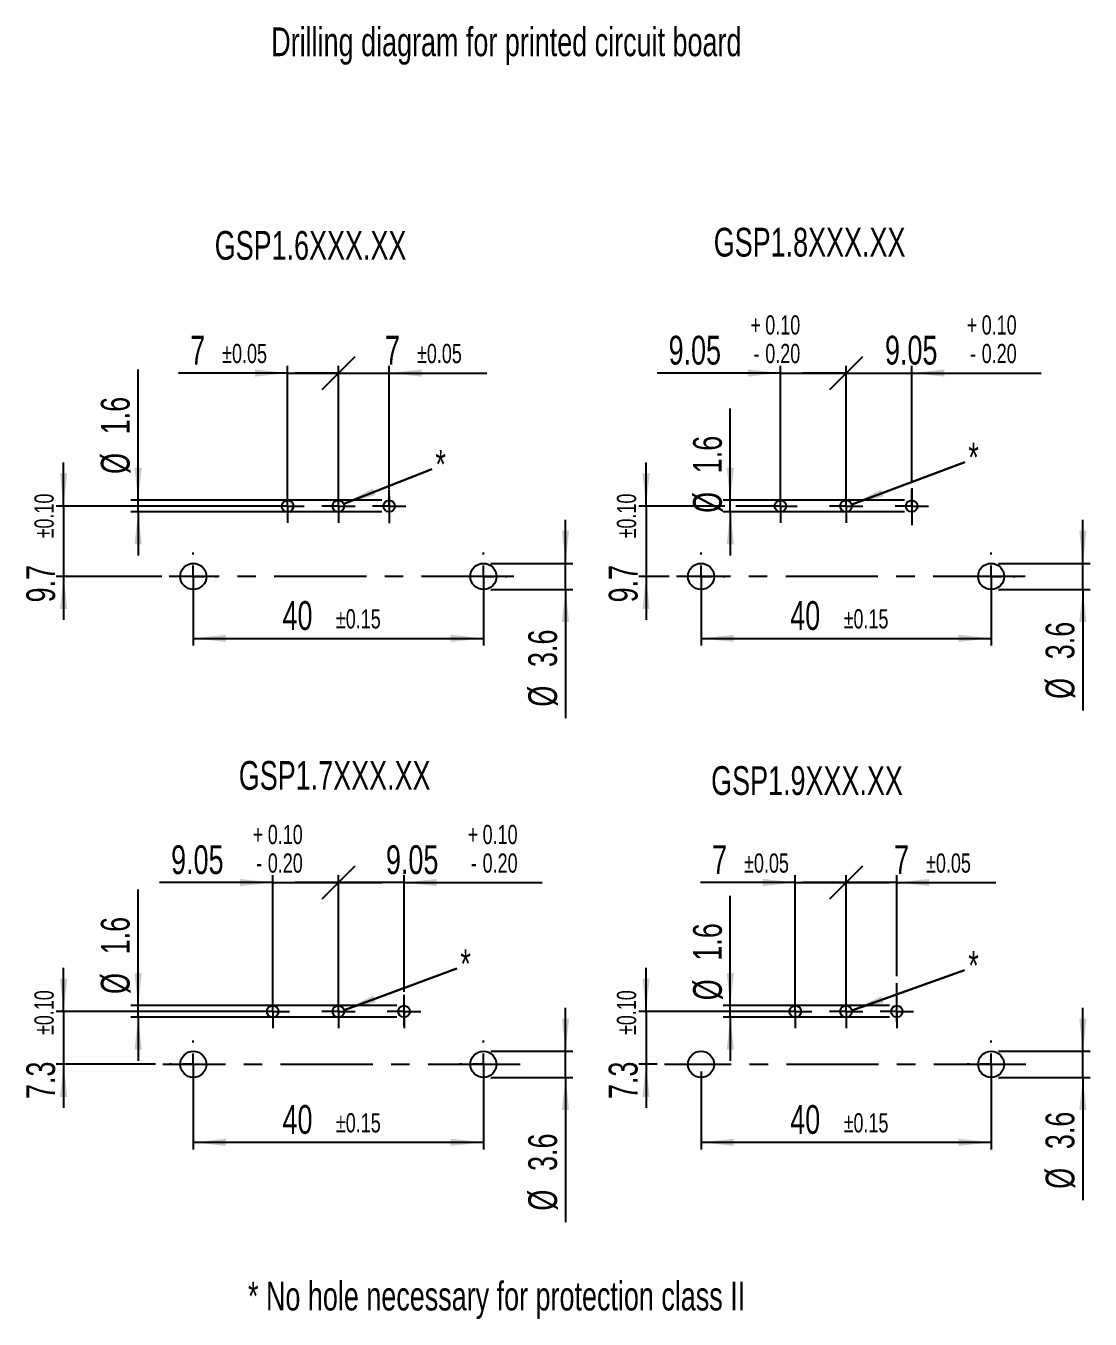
# Model space of a CAD drawing. Extents: x 6 to 341, y 3 to 188.
# Drawn here: x 194.1 to 340.9, y 9.3 to 187.7 of the extents above; entities that cross this region are included whole.
import ezdxf

# ---------------------------------------------------------------- set-up
doc = ezdxf.new("R2010")
doc.units = 0
doc.header["$PDSIZE"] = -1
doc.linetypes.add('CENTERX2', pattern=[20.32, 12.7, -2.54, 2.54, -2.54])
doc.layers.get('0').update_dxf_attribs({"linetype": 'CONTINUOUS'})
doc.layers.get('DEFPOINTS').update_dxf_attribs({"linetype": 'CONTINUOUS'})
doc.dimstyles.new('SLDDIMSTYLE2', dxfattribs={"dimtxt": 5.291667, "dimasz": 4.5, "dimexe": 1, "dimexo": 0.0625, "dimgap": 1.322917, "dimtad": 2, "dimzin": 12, "dimsah": 1, "dimcen": 0.09, "dimclrd": 7, "dimclre": 7, "dimclrt": 7, "dimazin": 3, "dimtfac": 1, "dimtofl": 0, "dimtmove": 0, "dimatfit": 3})
doc.dimstyles.new('SLDDIMSTYLE3', dxfattribs={"dimtxt": 5.291667, "dimasz": 4.5, "dimexe": 1, "dimexo": 0.0625, "dimgap": 1.322917, "dimtad": 2, "dimzin": 12, "dimblk2": 'OBLIQUE', "dimsah": 1, "dimcen": 0.09, "dimclrd": 7, "dimclre": 7, "dimclrt": 7, "dimazin": 3, "dimtol": 1, "dimtp": 0.1, "dimtm": 0.2, "dimtfac": 1, "dimtofl": 0, "dimtmove": 0, "dimatfit": 3})
doc.dimstyles.new('SLDDIMSTYLE4', dxfattribs={"dimtxt": 5.291667, "dimasz": 4.5, "dimexe": 1, "dimexo": 0.0625, "dimgap": 1.322917, "dimtad": 2, "dimzin": 12, "dimblk2": 'OBLIQUE', "dimsah": 1, "dimcen": 0.09, "dimclrd": 7, "dimclre": 7, "dimclrt": 7, "dimazin": 3, "dimtol": 1, "dimtp": 0.05, "dimtm": 0.05, "dimtfac": 1, "dimtofl": 0, "dimtmove": 0, "dimatfit": 3})
doc.dimstyles.new('SLDDIMSTYLE5', dxfattribs={"dimtxt": 5.291667, "dimasz": 4.5, "dimexe": 1, "dimexo": 0.0625, "dimgap": 1.322917, "dimtad": 2, "dimzin": 12, "dimblk1": 'OBLIQUE', "dimsah": 1, "dimcen": 0.09, "dimclrd": 7, "dimclre": 7, "dimclrt": 7, "dimazin": 3, "dimtol": 1, "dimtp": 0.1, "dimtm": 0.2, "dimtfac": 1, "dimtofl": 0, "dimtmove": 0, "dimatfit": 3})
doc.dimstyles.new('SLDDIMSTYLE6', dxfattribs={"dimtxt": 5.291667, "dimasz": 4.5, "dimexe": 1, "dimexo": 0.0625, "dimgap": 1.322917, "dimtad": 2, "dimzin": 12, "dimblk1": 'OBLIQUE', "dimsah": 1, "dimcen": 0.09, "dimclrd": 7, "dimclre": 7, "dimclrt": 7, "dimazin": 3, "dimtol": 1, "dimtp": 0.05, "dimtm": 0.05, "dimtfac": 1, "dimtofl": 0, "dimtmove": 0, "dimatfit": 3})
doc.dimstyles.new('SLDDIMSTYLE7', dxfattribs={"dimtxt": 5.291667, "dimasz": 4.5, "dimexe": 1, "dimexo": 0.0625, "dimgap": 1.322917, "dimtad": 2, "dimzin": 12, "dimsah": 1, "dimcen": 0.09, "dimclrd": 7, "dimclre": 7, "dimclrt": 7, "dimazin": 3, "dimtol": 1, "dimtp": 0.1, "dimtm": 0.1, "dimtfac": 1, "dimtofl": 0, "dimtmove": 0, "dimatfit": 3})
doc.dimstyles.new('SLDDIMSTYLE8', dxfattribs={"dimtxt": 5.291667, "dimasz": 4.5, "dimexe": 1, "dimexo": 0.0625, "dimgap": 1.322917, "dimtad": 2, "dimzin": 12, "dimsah": 1, "dimcen": 0.09, "dimclrd": 7, "dimclre": 7, "dimclrt": 7, "dimazin": 3, "dimtol": 1, "dimtp": 0.15, "dimtm": 0.15, "dimtfac": 1, "dimtofl": 0, "dimtmove": 0, "dimatfit": 3})

# ---------------------------------------------------------------- blocks, each defined once
blk = doc.blocks.new('*D23')
at = {"color": 7}
for p, q in [((291.24, 122.26), (291.24, 134.93)), ((315.25, 122.26), (290.24, 122.26)), ((291.24, 120.66), (291.24, 122.26)), ((315.25, 120.66), (290.24, 120.66)), ((291.24, 120.66), (291.24, 114.66))]:
    blk.add_line(p, q, dxfattribs=at)
for points in [[(291.24, 122.26), (291.74, 126.76), (290.74, 126.76)], [(291.24, 120.66), (290.74, 116.16), (291.74, 116.16)]]:
    blk.add_solid(points, dxfattribs=at)
at = {"layer": 'DEFPOINTS', "color": 7}
for p in [(316.25, 122.26), (316.25, 120.66)]:
    blk.add_point(p, dxfattribs=at)
at = {"color": 7, "width": 0.7}
for s, p in [('1.6', (290.07, 125.99)), ('%%c', (290.07, 120.52))]:
    blk.add_text(s, height=3.969, rotation=90, dxfattribs=at).set_placement(p)
blk = doc.blocks.new('*D24')
at = {"color": 7}
for p, q in [((291.24, 52.56), (291.24, 67.7)), ((313.2, 52.56), (290.24, 52.56)), ((291.24, 50.96), (291.24, 52.56)), ((313.2, 50.96), (290.24, 50.96)), ((291.24, 50.96), (291.24, 44.96))]:
    blk.add_line(p, q, dxfattribs=at)
for points in [[(291.24, 52.56), (291.74, 57.06), (290.74, 57.06)], [(291.24, 50.96), (290.74, 46.46), (291.74, 46.46)]]:
    blk.add_solid(points, dxfattribs=at)
at = {"layer": 'DEFPOINTS', "color": 7}
for p in [(314.2, 52.56), (314.2, 50.96)]:
    blk.add_point(p, dxfattribs=at)
at = {"color": 7, "width": 0.7}
for s, p in [('1.6', (290.07, 58.76)), ('%%c', (290.07, 53.29))]:
    blk.add_text(s, height=3.969, rotation=90, dxfattribs=at).set_placement(p)
blk = doc.blocks.new('_OBLIQUE')
at = {"color": 0, "linetype": 'BYBLOCK'}
blk.add_line((-0.5, -0.5), (0.5, 0.5), dxfattribs=at)
blk = doc.blocks.new('*D25')
at = {"color": 7}
for p, q in [((237.2, 55.06), (237.2, 70.54)), ((246.25, 54.46), (246.25, 70.54)), ((237.2, 69.54), (231.2, 69.54)), ((246.25, 69.54), (237.2, 69.54)), ((246.25, 69.54), (265.28, 69.54))]:
    blk.add_line(p, q, dxfattribs=at)
blk.add_solid([(246.25, 69.54), (250.75, 69.04), (250.75, 70.04)], dxfattribs=at)
at = {"layer": 'DEFPOINTS', "color": 7}
for p in [(237.2, 54.06), (246.25, 53.46)]:
    blk.add_point(p, dxfattribs=at)
at = {"xscale": 4.5, "yscale": 4.5, "rotation": 360}
blk.add_blockref('_OBLIQUE', (237.2, 69.54), dxfattribs=at)
at = {"color": 7, "width": 0.7}
for s, height, p in [('+', 2.65, (255.03, 74.84)), ('0.10', 2.646, (257.09, 74.84)), ('9.05', 3.969, (243.76, 70.7)), ('0.20', 2.646, (257.09, 70.9)), ('-', 2.65, (255.48, 70.9))]:
    blk.add_text(s, height=height, dxfattribs=at).set_placement(p)
blk = doc.blocks.new('*D27')
at = {"color": 7}
for p, q in [((307.2, 55.06), (307.2, 70.54)), ((314.2, 56.63), (314.2, 70.54)), ((307.2, 69.54), (301.2, 69.54)), ((314.2, 69.54), (307.2, 69.54)), ((314.2, 69.54), (327.87, 69.54))]:
    blk.add_line(p, q, dxfattribs=at)
blk.add_solid([(314.2, 69.54), (318.7, 69.04), (318.7, 70.04)], dxfattribs=at)
at = {"layer": 'DEFPOINTS', "color": 7}
for p in [(314.2, 55.63), (307.2, 54.06)]:
    blk.add_point(p, dxfattribs=at)
at = {"xscale": 4.5, "yscale": 4.5, "rotation": 360}
blk.add_blockref('_OBLIQUE', (307.2, 69.54), dxfattribs=at)
at = {"color": 7, "width": 0.7}
for s, height, p in [('7', 3.97, (313.82, 70.7)), ('%%p0.05', 2.646, (318.23, 70.9))]:
    blk.add_text(s, height=height, dxfattribs=at).set_placement(p)
blk = doc.blocks.new('*D28')
at = {"color": 7}
for p, q in [((307.2, 139.81), (301.2, 139.81)), ((307.2, 124.76), (307.2, 140.81)), ((307.2, 139.81), (316.25, 139.81)), ((316.25, 124.92), (316.25, 140.81)), ((316.25, 139.81), (334.09, 139.81))]:
    blk.add_line(p, q, dxfattribs=at)
blk.add_solid([(316.25, 139.81), (320.75, 139.31), (320.75, 140.31)], dxfattribs=at)
at = {"layer": 'DEFPOINTS', "color": 7}
for p in [(307.2, 123.76), (316.25, 123.92)]:
    blk.add_point(p, dxfattribs=at)
at = {"xscale": 4.5, "yscale": 4.5, "rotation": 360}
blk.add_blockref('_OBLIQUE', (307.2, 139.81), dxfattribs=at)
at = {"color": 7, "width": 0.7}
for s, height, p in [('+', 2.65, (323.84, 145.12)), ('0.10', 2.646, (325.9, 145.12)), ('9.05', 3.969, (312.57, 140.98)), ('0.20', 2.646, (325.9, 141.18)), ('-', 2.65, (324.29, 141.18))]:
    blk.add_text(s, height=height, dxfattribs=at).set_placement(p)
blk = doc.blocks.new('*D29')
at = {"color": 7}
for p, q in [((237.2, 139.81), (231.2, 139.81)), ((237.2, 124.76), (237.2, 140.81)), ((237.2, 139.81), (244.2, 139.81)), ((244.2, 123.82), (244.2, 140.81)), ((244.2, 139.81), (257.67, 139.81))]:
    blk.add_line(p, q, dxfattribs=at)
blk.add_solid([(244.2, 139.81), (248.7, 139.31), (248.7, 140.31)], dxfattribs=at)
at = {"layer": 'DEFPOINTS', "color": 7}
for p in [(237.2, 123.76), (244.2, 122.82)]:
    blk.add_point(p, dxfattribs=at)
at = {"xscale": 4.5, "yscale": 4.5, "rotation": 360}
blk.add_blockref('_OBLIQUE', (237.2, 139.81), dxfattribs=at)
at = {"color": 7, "width": 0.7}
for s, height, p in [('7', 3.97, (243.63, 140.98)), ('%%p0.05', 2.646, (248.04, 141.18))]:
    blk.add_text(s, height=height, dxfattribs=at).set_placement(p)
blk = doc.blocks.new('*D30')
at = {"color": 7}
for p, q in [((199.31, 51.76), (199.31, 57.76)), ((227.15, 51.76), (198.31, 51.76)), ((199.31, 51.76), (199.31, 44.46)), ((212, 44.46), (198.31, 44.46)), ((199.31, 44.46), (199.31, 38.46))]:
    blk.add_line(p, q, dxfattribs=at)
for points in [[(199.31, 51.76), (199.81, 56.26), (198.81, 56.26)], [(199.31, 44.46), (198.81, 39.96), (199.81, 39.96)]]:
    blk.add_solid(points, dxfattribs=at)
at = {"layer": 'DEFPOINTS', "color": 7}
for p in [(228.15, 51.76), (213, 44.46)]:
    blk.add_point(p, dxfattribs=at)
at = {"color": 7, "width": 0.7}
for s, height, p in [('%%p0.10', 2.646, (197.94, 48.5)), ('7.3', 3.969, (198.14, 39.67))]:
    blk.add_text(s, height=height, rotation=90, dxfattribs=at).set_placement(p)
blk = doc.blocks.new('*D31')
at = {"color": 7}
for p, q in [((279.62, 51.76), (279.62, 57.76)), ((299.2, 51.76), (278.62, 51.76)), ((279.62, 51.76), (279.62, 44.46)), ((281.16, 44.46), (278.62, 44.46)), ((279.62, 44.46), (279.62, 38.46))]:
    blk.add_line(p, q, dxfattribs=at)
for points in [[(279.62, 51.76), (280.12, 56.26), (279.12, 56.26)], [(279.62, 44.46), (279.12, 39.96), (280.12, 39.96)]]:
    blk.add_solid(points, dxfattribs=at)
at = {"layer": 'DEFPOINTS', "color": 7}
for p in [(300.2, 51.76), (282.16, 44.46)]:
    blk.add_point(p, dxfattribs=at)
at = {"color": 7, "width": 0.7}
for s, height, p in [('%%p0.10', 2.646, (278.25, 48.5)), ('7.3', 3.969, (278.45, 39.67))]:
    blk.add_text(s, height=height, rotation=90, dxfattribs=at).set_placement(p)
blk = doc.blocks.new('*D32')
at = {"color": 7}
for p, q in [((279.62, 121.46), (279.62, 127.46)), ((290.48, 121.46), (278.62, 121.46)), ((279.62, 121.46), (279.62, 111.76)), ((297.15, 121.46), (292, 121.46)), ((282.81, 111.76), (278.62, 111.76)), ((279.62, 111.76), (279.62, 105.76))]:
    blk.add_line(p, q, dxfattribs=at)
for points in [[(279.62, 121.46), (280.12, 125.96), (279.12, 125.96)], [(279.62, 111.76), (279.12, 107.26), (280.12, 107.26)]]:
    blk.add_solid(points, dxfattribs=at)
at = {"layer": 'DEFPOINTS', "color": 7}
for p in [(298.15, 121.46), (283.81, 111.76)]:
    blk.add_point(p, dxfattribs=at)
at = {"color": 7, "width": 0.7}
for s, height, p in [('%%p0.10', 2.646, (278.25, 117)), ('9.7', 3.969, (278.45, 108.17))]:
    blk.add_text(s, height=height, rotation=90, dxfattribs=at).set_placement(p)
blk = doc.blocks.new('*D33')
at = {"color": 7}
for p, q in [((199.31, 121.46), (199.31, 127.46)), ((229.2, 121.46), (198.31, 121.46)), ((199.31, 121.46), (199.31, 111.76)), ((212.88, 111.76), (198.31, 111.76)), ((199.31, 111.76), (199.31, 105.76))]:
    blk.add_line(p, q, dxfattribs=at)
for points in [[(199.31, 121.46), (199.81, 125.96), (198.81, 125.96)], [(199.31, 111.76), (198.81, 107.26), (199.81, 107.26)]]:
    blk.add_solid(points, dxfattribs=at)
at = {"layer": 'DEFPOINTS', "color": 7}
for p in [(230.2, 121.46), (213.88, 111.76)]:
    blk.add_point(p, dxfattribs=at)
at = {"color": 7, "width": 0.7}
for s, height, p in [('%%p0.10', 2.646, (197.94, 117)), ('9.7', 3.969, (198.14, 108.17))]:
    blk.add_text(s, height=height, rotation=90, dxfattribs=at).set_placement(p)
blk = doc.blocks.new('*D34')
at = {"color": 7}
for p, q in [((268.52, 113.56), (268.52, 119.56)), ((258.2, 113.56), (269.52, 113.56)), ((268.52, 109.96), (268.52, 113.56)), ((258.2, 109.96), (269.52, 109.96)), ((268.52, 109.96), (268.52, 92.2))]:
    blk.add_line(p, q, dxfattribs=at)
for points in [[(268.52, 113.56), (269.02, 118.06), (268.02, 118.06)], [(268.52, 109.96), (268.02, 105.46), (269.02, 105.46)]]:
    blk.add_solid(points, dxfattribs=at)
at = {"layer": 'DEFPOINTS', "color": 7}
for p in [(257.2, 113.56), (257.2, 109.96)]:
    blk.add_point(p, dxfattribs=at)
at = {"color": 7, "width": 0.7}
for s, p in [('3.6', (267.35, 99.26)), ('%%c', (267.35, 93.79))]:
    blk.add_text(s, height=3.969, rotation=90, dxfattribs=at).set_placement(p)
blk = doc.blocks.new('*D35')
at = {"color": 7}
for p, q in [((339.85, 113.56), (339.85, 119.56)), ((328.2, 113.56), (340.85, 113.56)), ((339.85, 109.96), (339.85, 113.56)), ((328.2, 109.96), (340.85, 109.96)), ((339.85, 109.96), (339.85, 93.28))]:
    blk.add_line(p, q, dxfattribs=at)
for points in [[(339.85, 113.56), (340.35, 118.06), (339.35, 118.06)], [(339.85, 109.96), (339.35, 105.46), (340.35, 105.46)]]:
    blk.add_solid(points, dxfattribs=at)
at = {"layer": 'DEFPOINTS', "color": 7}
for p in [(327.2, 113.56), (327.2, 109.96)]:
    blk.add_point(p, dxfattribs=at)
at = {"color": 7, "width": 0.7}
for s, p in [('3.6', (338.68, 100.33)), ('%%c', (338.68, 94.86))]:
    blk.add_text(s, height=3.969, rotation=90, dxfattribs=at).set_placement(p)
blk = doc.blocks.new('*D36')
at = {"color": 7}
for p, q in [((339.85, 46.26), (339.85, 52.26)), ((328.2, 46.26), (340.85, 46.26)), ((339.85, 42.66), (339.85, 46.26)), ((328.2, 42.66), (340.85, 42.66)), ((339.85, 42.66), (339.85, 25.71))]:
    blk.add_line(p, q, dxfattribs=at)
for points in [[(339.85, 46.26), (340.35, 50.76), (339.35, 50.76)], [(339.85, 42.66), (339.35, 38.16), (340.35, 38.16)]]:
    blk.add_solid(points, dxfattribs=at)
at = {"layer": 'DEFPOINTS', "color": 7}
for p in [(327.2, 46.26), (327.2, 42.66)]:
    blk.add_point(p, dxfattribs=at)
at = {"color": 7, "width": 0.7}
for s, p in [('3.6', (338.68, 32.76)), ('%%c', (338.68, 27.29))]:
    blk.add_text(s, height=3.969, rotation=90, dxfattribs=at).set_placement(p)
blk = doc.blocks.new('*D37')
at = {"color": 7}
for p, q in [((268.52, 46.26), (268.52, 52.26)), ((258.2, 46.26), (269.52, 46.26)), ((268.52, 42.66), (268.52, 46.26)), ((258.2, 42.66), (269.52, 42.66)), ((268.52, 42.66), (268.52, 22.7))]:
    blk.add_line(p, q, dxfattribs=at)
for points in [[(268.52, 46.26), (269.02, 50.76), (268.02, 50.76)], [(268.52, 42.66), (268.02, 38.16), (269.02, 38.16)]]:
    blk.add_solid(points, dxfattribs=at)
at = {"layer": 'DEFPOINTS', "color": 7}
for p in [(257.2, 46.26), (257.2, 42.66)]:
    blk.add_point(p, dxfattribs=at)
at = {"color": 7, "width": 0.7}
for s, p in [('3.6', (267.35, 29.75)), ('%%c', (267.35, 24.28))]:
    blk.add_text(s, height=3.969, rotation=90, dxfattribs=at).set_placement(p)
blk = doc.blocks.new('*D38')
at = {"color": 7}
for p, q in [((217.2, 110.76), (217.2, 102.21)), ((257.2, 110.76), (257.2, 102.21)), ((217.2, 103.21), (257.2, 103.21))]:
    blk.add_line(p, q, dxfattribs=at)
for points in [[(217.2, 103.21), (221.7, 102.71), (221.7, 103.71)], [(257.2, 103.21), (252.7, 103.71), (252.7, 102.71)]]:
    blk.add_solid(points, dxfattribs=at)
at = {"layer": 'DEFPOINTS', "color": 7}
for p in [(217.2, 111.76), (257.2, 111.76)]:
    blk.add_point(p, dxfattribs=at)
at = {"color": 7, "width": 0.7}
for s, height, p in [('40', 3.969, (229.5, 104.38)), ('%%p0.15', 2.646, (236.86, 104.58))]:
    blk.add_text(s, height=height, dxfattribs=at).set_placement(p)
blk = doc.blocks.new('*D39')
at = {"color": 7}
for p, q in [((287.2, 110.76), (287.2, 102.21)), ((327.2, 110.76), (327.2, 102.21)), ((287.2, 103.21), (327.2, 103.21))]:
    blk.add_line(p, q, dxfattribs=at)
for points in [[(287.2, 103.21), (291.7, 102.71), (291.7, 103.71)], [(327.2, 103.21), (322.7, 103.71), (322.7, 102.71)]]:
    blk.add_solid(points, dxfattribs=at)
at = {"layer": 'DEFPOINTS', "color": 7}
for p in [(287.2, 111.76), (327.2, 111.76)]:
    blk.add_point(p, dxfattribs=at)
at = {"color": 7, "width": 0.7}
for s, height, p in [('40', 3.969, (299.5, 104.38)), ('%%p0.15', 2.646, (306.86, 104.58))]:
    blk.add_text(s, height=height, rotation=360, dxfattribs=at).set_placement(p)
blk = doc.blocks.new('*D40')
at = {"color": 7}
for p, q in [((287.2, 43.46), (287.2, 32.7)), ((327.2, 43.46), (327.2, 32.7)), ((287.2, 33.7), (327.2, 33.7))]:
    blk.add_line(p, q, dxfattribs=at)
for points in [[(287.2, 33.7), (291.7, 33.2), (291.7, 34.2)], [(327.2, 33.7), (322.7, 34.2), (322.7, 33.2)]]:
    blk.add_solid(points, dxfattribs=at)
at = {"layer": 'DEFPOINTS', "color": 7}
for p in [(287.2, 44.46), (327.2, 44.46)]:
    blk.add_point(p, dxfattribs=at)
at = {"color": 7, "width": 0.7}
for s, height, p in [('40', 3.969, (299.5, 34.87)), ('%%p0.15', 2.646, (306.86, 35.07))]:
    blk.add_text(s, height=height, dxfattribs=at).set_placement(p)
blk = doc.blocks.new('*D41')
at = {"color": 7}
for p, q in [((217.2, 43.46), (217.2, 32.7)), ((257.2, 43.46), (257.2, 32.7)), ((217.2, 33.7), (257.2, 33.7))]:
    blk.add_line(p, q, dxfattribs=at)
for points in [[(217.2, 33.7), (221.7, 33.2), (221.7, 34.2)], [(257.2, 33.7), (252.7, 34.2), (252.7, 33.2)]]:
    blk.add_solid(points, dxfattribs=at)
at = {"layer": 'DEFPOINTS', "color": 7}
for p in [(217.2, 44.46), (257.2, 44.46)]:
    blk.add_point(p, dxfattribs=at)
at = {"color": 7, "width": 0.7}
for s, height, p in [('40', 3.969, (229.5, 34.87)), ('%%p0.15', 2.646, (236.86, 35.07))]:
    blk.add_text(s, height=height, dxfattribs=at).set_placement(p)
blk = doc.blocks.new('*D42')
at = {"color": 7}
for p, q in [((209.59, 122.26), (209.59, 140.3)), ((243.2, 122.26), (208.59, 122.26)), ((209.59, 120.66), (209.59, 122.26)), ((243.2, 120.66), (208.59, 120.66)), ((209.59, 120.66), (209.59, 114.66))]:
    blk.add_line(p, q, dxfattribs=at)
for points in [[(209.59, 122.26), (210.09, 126.76), (209.09, 126.76)], [(209.59, 120.66), (209.09, 116.16), (210.09, 116.16)]]:
    blk.add_solid(points, dxfattribs=at)
at = {"layer": 'DEFPOINTS', "color": 7}
for p in [(244.2, 122.26), (244.2, 120.66)]:
    blk.add_point(p, dxfattribs=at)
at = {"color": 7, "width": 0.7}
for s, p in [('1.6', (208.42, 131.36)), ('%%c', (208.42, 125.89))]:
    blk.add_text(s, height=3.969, rotation=90, dxfattribs=at).set_placement(p)
blk = doc.blocks.new('*D43')
at = {"color": 7}
for p, q in [((209.59, 52.56), (209.59, 68.57)), ((245.25, 52.56), (208.59, 52.56)), ((209.59, 50.96), (209.59, 52.56)), ((245.25, 50.96), (208.59, 50.96)), ((209.59, 50.96), (209.59, 44.96))]:
    blk.add_line(p, q, dxfattribs=at)
for points in [[(209.59, 52.56), (210.09, 57.06), (209.09, 57.06)], [(209.59, 50.96), (209.09, 46.46), (210.09, 46.46)]]:
    blk.add_solid(points, dxfattribs=at)
at = {"layer": 'DEFPOINTS', "color": 7}
for p in [(246.25, 52.56), (246.25, 50.96)]:
    blk.add_point(p, dxfattribs=at)
at = {"color": 7, "width": 0.7}
for s, p in [('1.6', (208.42, 59.63)), ('%%c', (208.42, 54.16))]:
    blk.add_text(s, height=3.969, rotation=90, dxfattribs=at).set_placement(p)
blk = doc.blocks.new('*D44')
at = {"color": 7}
for p, q in [((228.15, 52.76), (228.15, 70.54)), ((237.2, 52.76), (237.2, 70.54)), ((228.15, 69.54), (212.55, 69.54)), ((228.15, 69.54), (237.2, 69.54)), ((237.2, 69.54), (243.2, 69.54))]:
    blk.add_line(p, q, dxfattribs=at)
blk.add_solid([(228.15, 69.54), (223.65, 70.04), (223.65, 69.04)], dxfattribs=at)
at = {"layer": 'DEFPOINTS', "color": 7}
for p in [(228.15, 51.76), (237.2, 51.76)]:
    blk.add_point(p, dxfattribs=at)
at = {"xscale": 4.5, "yscale": 4.5, "rotation": 180}
blk.add_blockref('_OBLIQUE', (237.2, 69.54), dxfattribs=at)
at = {"color": 7, "width": 0.7}
for s, height, p in [('+', 2.65, (225.41, 74.84)), ('0.10', 2.646, (227.47, 74.84)), ('9.05', 3.969, (214.14, 70.7)), ('0.20', 2.646, (227.47, 70.9)), ('-', 2.65, (225.85, 70.9))]:
    blk.add_text(s, height=height, dxfattribs=at).set_placement(p)
blk = doc.blocks.new('*D45')
at = {"color": 7}
for p, q in [((298.15, 139.81), (281.14, 139.81)), ((298.15, 122.46), (298.15, 140.81)), ((298.15, 139.81), (307.2, 139.81)), ((307.2, 122.46), (307.2, 140.81)), ((307.2, 139.81), (313.2, 139.81))]:
    blk.add_line(p, q, dxfattribs=at)
blk.add_solid([(298.15, 139.81), (293.65, 140.31), (293.65, 139.31)], dxfattribs=at)
at = {"layer": 'DEFPOINTS', "color": 7}
for p in [(298.15, 121.46), (307.2, 121.46)]:
    blk.add_point(p, dxfattribs=at)
at = {"xscale": 4.5, "yscale": 4.5, "rotation": 180}
blk.add_blockref('_OBLIQUE', (307.2, 139.81), dxfattribs=at)
at = {"color": 7, "width": 0.7}
for s, height, p in [('+', 2.65, (294, 145.12)), ('0.10', 2.646, (296.06, 145.12)), ('9.05', 3.969, (282.73, 140.98)), ('0.20', 2.646, (296.06, 141.18)), ('-', 2.65, (294.45, 141.18))]:
    blk.add_text(s, height=height, dxfattribs=at).set_placement(p)
blk = doc.blocks.new('*D46')
at = {"color": 7}
for p, q in [((300.2, 52.76), (300.2, 70.54)), ((307.2, 52.76), (307.2, 70.54)), ((300.2, 69.54), (287.14, 69.54)), ((300.2, 69.54), (307.2, 69.54)), ((307.2, 69.54), (313.2, 69.54))]:
    blk.add_line(p, q, dxfattribs=at)
blk.add_solid([(300.2, 69.54), (295.7, 70.04), (295.7, 69.04)], dxfattribs=at)
at = {"layer": 'DEFPOINTS', "color": 7}
for p in [(300.2, 51.76), (307.2, 51.76)]:
    blk.add_point(p, dxfattribs=at)
at = {"xscale": 4.5, "yscale": 4.5, "rotation": 180}
blk.add_blockref('_OBLIQUE', (307.2, 69.54), dxfattribs=at)
at = {"color": 7, "width": 0.7}
for s, height, p in [('7', 3.97, (288.73, 70.7)), ('%%p0.05', 2.646, (293.14, 70.9))]:
    blk.add_text(s, height=height, dxfattribs=at).set_placement(p)
blk = doc.blocks.new('*D47')
at = {"color": 7}
for p, q in [((230.2, 139.81), (215.18, 139.81)), ((230.2, 122.46), (230.2, 140.81)), ((230.2, 139.81), (237.2, 139.81)), ((237.2, 122.46), (237.2, 140.81)), ((237.2, 139.81), (243.2, 139.81))]:
    blk.add_line(p, q, dxfattribs=at)
blk.add_solid([(230.2, 139.81), (225.7, 140.31), (225.7, 139.31)], dxfattribs=at)
at = {"layer": 'DEFPOINTS', "color": 7}
for p in [(230.2, 121.46), (237.2, 121.46)]:
    blk.add_point(p, dxfattribs=at)
at = {"xscale": 4.5, "yscale": 4.5, "rotation": 180}
blk.add_blockref('_OBLIQUE', (237.2, 139.81), dxfattribs=at)
at = {"color": 7, "width": 0.7}
for s, height, p in [('7', 3.97, (216.77, 140.98)), ('%%p0.05', 2.646, (221.18, 141.18))]:
    blk.add_text(s, height=height, dxfattribs=at).set_placement(p)
blk = doc.blocks.new('NOTE1')
at = {"color": 7, "width": 0.7}
blk.add_text('Drilling diagram for printed circuit board', height=3.96875, dxfattribs=at).set_placement((0, -3.96875))
blk = doc.blocks.new('NOTE2')
at = {"color": 7}
for p, q in [((12.15, 4.78), (0, 0)), ((0, 0), (12.15, 4.78))]:
    blk.add_line(p, q, dxfattribs=at)
blk.add_solid([(0, 0), (4.37, 1.18), (4.01, 2.11)], dxfattribs=at)
at = {"color": 7, "width": 0.7}
blk.add_text('*', height=3.97, dxfattribs=at).set_placement((12.65, 3.45))
blk = doc.blocks.new('NOTE3')
at = {"color": 7}
for p, q in [((15.58, 5.86), (0, 0)), ((0, 0), (15.58, 5.86))]:
    blk.add_line(p, q, dxfattribs=at)
blk.add_solid([(0, 0), (4.39, 1.12), (4.04, 2.05)], dxfattribs=at)
at = {"color": 7, "width": 0.7}
blk.add_text('*', height=3.97, dxfattribs=at).set_placement((16.08, 4.54))
blk = doc.blocks.new('NOTE4')
at = {"color": 7, "linetype": 'CONTINUOUS'}
blk.add_line((15.55, 5.58), (0, 0), dxfattribs=at)
at = {"color": 7}
blk.add_line((0, 0), (15.55, 5.58), dxfattribs=at)
blk.add_solid([(0, 0), (4.4, 1.05), (4.07, 1.99)], dxfattribs=at)
at = {"color": 7, "width": 0.7}
blk.add_text('*', height=3.97, dxfattribs=at).set_placement((16.05, 4.25))
blk = doc.blocks.new('NOTE5')
at = {"color": 7, "linetype": 'CONTINUOUS'}
blk.add_line((15.53, 5.77), (0, 0), dxfattribs=at)
at = {"color": 7}
blk.add_line((0, 0), (15.53, 5.77), dxfattribs=at)
blk.add_solid([(0, 0), (4.39, 1.1), (4.04, 2.04)], dxfattribs=at)
at = {"color": 7, "width": 0.7}
blk.add_text('*', height=3.97, dxfattribs=at).set_placement((16.03, 4.44))
blk = doc.blocks.new('NOTE6')
at = {"color": 7, "width": 0.7}
blk.add_text('* No hole necessary for protection class II', height=3.96875, dxfattribs=at).set_placement((0, -3.96875))
blk = doc.blocks.new('NOTE7')
at = {"color": 7, "width": 0.7}
blk.add_text('GSP1.6XXX.XX', height=3.96875, dxfattribs=at).set_placement((0, -3.96875))
blk = doc.blocks.new('NOTE8')
at = {"color": 7, "width": 0.7}
blk.add_text('GSP1.7XXX.XX', height=3.96875, dxfattribs=at).set_placement((0, -3.96875))
blk = doc.blocks.new('NOTE9')
at = {"color": 7, "width": 0.7}
blk.add_text('GSP1.8XXX.XX', height=3.96875, dxfattribs=at).set_placement((0, -3.96875))
blk = doc.blocks.new('NOTE10')
at = {"color": 7, "width": 0.7}
blk.add_text('GSP1.9XXX.XX', height=3.96875, dxfattribs=at).set_placement((0, -3.96875))
blk = doc.blocks.new('SW_CENTERMARK2')
at = {"color": 7, "linetype": 'CENTERX2'}
for p, q in [((217.2, 114.76), (217.2, 115.06)), ((214.2, 111.76), (213.9, 111.76)), ((220.2, 111.76), (220.5, 111.76)), ((217.2, 108.76), (217.2, 108.46))]:
    blk.add_line(p, q, dxfattribs=at)
at = {"color": 7, "linetype": 'CONTINUOUS'}
for q in [(217.2, 113.26), (215.7, 111.76), (217.2, 110.26), (218.7, 111.76)]:
    blk.add_line((217.2, 111.76), q, dxfattribs=at)
blk = doc.blocks.new('SW_CENTERMARK3')
at = {"color": 7, "linetype": 'CENTERX2'}
for p, q in [((230.2, 122.96), (230.2, 123.76)), ((228.7, 121.46), (227.9, 121.46)), ((231.7, 121.46), (232.5, 121.46)), ((230.2, 119.96), (230.2, 119.16))]:
    blk.add_line(p, q, dxfattribs=at)
at = {"color": 7, "linetype": 'CONTINUOUS'}
for q in [(228.7, 121.46), (230.2, 122.96), (230.2, 119.96), (231.7, 121.46)]:
    blk.add_line((230.2, 121.46), q, dxfattribs=at)
blk = doc.blocks.new('SW_CENTERMARK4')
at = {"color": 7, "linetype": 'CENTERX2'}
for p, q in [((237.2, 122.96), (237.2, 123.76)), ((235.7, 121.46), (234.9, 121.46)), ((238.7, 121.46), (239.5, 121.46)), ((237.2, 119.96), (237.2, 119.16))]:
    blk.add_line(p, q, dxfattribs=at)
at = {"color": 7, "linetype": 'CONTINUOUS'}
for q in [(235.7, 121.46), (237.2, 122.96), (237.2, 119.96), (238.7, 121.46)]:
    blk.add_line((237.2, 121.46), q, dxfattribs=at)
blk = doc.blocks.new('SW_CENTERMARK5')
at = {"color": 7, "linetype": 'CENTERX2'}
for p, q in [((244.2, 122.96), (244.2, 123.76)), ((242.7, 121.46), (241.9, 121.46)), ((245.7, 121.46), (246.5, 121.46)), ((244.2, 119.96), (244.2, 119.16))]:
    blk.add_line(p, q, dxfattribs=at)
at = {"color": 7, "linetype": 'CONTINUOUS'}
for q in [(242.7, 121.46), (244.2, 122.96), (244.2, 119.96), (245.7, 121.46)]:
    blk.add_line((244.2, 121.46), q, dxfattribs=at)
blk = doc.blocks.new('SW_CENTERMARK6')
at = {"color": 7, "linetype": 'CENTERX2'}
for p, q in [((257.2, 114.76), (257.2, 115.06)), ((254.2, 111.76), (253.9, 111.76)), ((260.2, 111.76), (260.5, 111.76)), ((257.2, 108.76), (257.2, 108.46))]:
    blk.add_line(p, q, dxfattribs=at)
at = {"color": 7, "linetype": 'CONTINUOUS'}
for q in [(257.2, 113.26), (255.7, 111.76), (257.2, 110.26), (258.7, 111.76)]:
    blk.add_line((257.2, 111.76), q, dxfattribs=at)
blk = doc.blocks.new('SW_CENTERMARK7')
at = {"color": 7, "linetype": 'CENTERX2'}
for p, q in [((287.2, 114.76), (287.2, 115.06)), ((284.2, 111.76), (283.9, 111.76)), ((290.2, 111.76), (290.5, 111.76)), ((287.2, 108.76), (287.2, 108.46))]:
    blk.add_line(p, q, dxfattribs=at)
at = {"color": 7, "linetype": 'CONTINUOUS'}
for q in [(287.2, 113.26), (285.7, 111.76), (287.2, 110.26), (288.7, 111.76)]:
    blk.add_line((287.2, 111.76), q, dxfattribs=at)
blk = doc.blocks.new('SW_CENTERMARK8')
at = {"color": 7, "linetype": 'CENTERX2'}
for p, q in [((298.15, 122.96), (298.15, 123.76)), ((296.65, 121.46), (295.85, 121.46)), ((299.65, 121.46), (300.45, 121.46)), ((298.15, 119.96), (298.15, 119.16))]:
    blk.add_line(p, q, dxfattribs=at)
at = {"color": 7, "linetype": 'CONTINUOUS'}
for q in [(296.65, 121.46), (298.15, 122.96), (298.15, 119.96), (299.65, 121.46)]:
    blk.add_line((298.15, 121.46), q, dxfattribs=at)
blk = doc.blocks.new('SW_CENTERMARK9')
at = {"color": 7, "linetype": 'CENTERX2'}
for p, q in [((307.2, 122.96), (307.2, 123.76)), ((305.7, 121.46), (304.9, 121.46)), ((308.7, 121.46), (309.5, 121.46)), ((307.2, 119.96), (307.2, 119.16))]:
    blk.add_line(p, q, dxfattribs=at)
at = {"color": 7, "linetype": 'CONTINUOUS'}
for q in [(305.7, 121.46), (307.2, 122.96), (307.2, 119.96), (308.7, 121.46)]:
    blk.add_line((307.2, 121.46), q, dxfattribs=at)
blk = doc.blocks.new('SW_CENTERMARK10')
at = {"color": 7, "linetype": 'CENTERX2'}
for p, q in [((316.25, 122.96), (316.25, 123.76)), ((314.75, 121.46), (313.95, 121.46)), ((317.75, 121.46), (318.55, 121.46)), ((316.25, 119.96), (316.25, 119.16))]:
    blk.add_line(p, q, dxfattribs=at)
at = {"color": 7, "linetype": 'CONTINUOUS'}
for q in [(314.75, 121.46), (316.25, 122.96), (316.25, 119.96), (317.75, 121.46)]:
    blk.add_line((316.25, 121.46), q, dxfattribs=at)
blk = doc.blocks.new('SW_CENTERMARK11')
at = {"color": 7, "linetype": 'CENTERX2'}
for p, q in [((314.2, 53.26), (314.2, 54.06)), ((312.7, 51.76), (311.9, 51.76)), ((315.7, 51.76), (316.5, 51.76)), ((314.2, 50.26), (314.2, 49.46))]:
    blk.add_line(p, q, dxfattribs=at)
at = {"color": 7, "linetype": 'CONTINUOUS'}
for q in [(312.7, 51.76), (314.2, 53.26), (314.2, 50.26), (315.7, 51.76)]:
    blk.add_line((314.2, 51.76), q, dxfattribs=at)
blk = doc.blocks.new('SW_CENTERMARK12')
at = {"color": 7, "linetype": 'CENTERX2'}
for p, q in [((307.2, 53.26), (307.2, 54.06)), ((305.7, 51.76), (304.9, 51.76)), ((308.7, 51.76), (309.5, 51.76)), ((307.2, 50.26), (307.2, 49.46))]:
    blk.add_line(p, q, dxfattribs=at)
at = {"color": 7, "linetype": 'CONTINUOUS'}
for q in [(305.7, 51.76), (307.2, 53.26), (307.2, 50.26), (308.7, 51.76)]:
    blk.add_line((307.2, 51.76), q, dxfattribs=at)
blk = doc.blocks.new('SW_CENTERMARK13')
at = {"color": 7, "linetype": 'CENTERX2'}
for p, q in [((300.2, 53.26), (300.2, 54.06)), ((298.7, 51.76), (297.9, 51.76)), ((301.7, 51.76), (302.5, 51.76)), ((300.2, 50.26), (300.2, 49.46))]:
    blk.add_line(p, q, dxfattribs=at)
at = {"color": 7, "linetype": 'CONTINUOUS'}
for q in [(298.7, 51.76), (300.2, 53.26), (300.2, 50.26), (301.7, 51.76)]:
    blk.add_line((300.2, 51.76), q, dxfattribs=at)
blk = doc.blocks.new('SW_CENTERMARK14')
at = {"color": 7, "linetype": 'CENTERX2'}
for p, q in [((237.2, 53.26), (237.2, 54.06)), ((235.7, 51.76), (234.9, 51.76)), ((238.7, 51.76), (239.5, 51.76)), ((237.2, 50.26), (237.2, 49.46))]:
    blk.add_line(p, q, dxfattribs=at)
at = {"color": 7, "linetype": 'CONTINUOUS'}
for q in [(235.7, 51.76), (237.2, 53.26), (237.2, 50.26), (238.7, 51.76)]:
    blk.add_line((237.2, 51.76), q, dxfattribs=at)
blk = doc.blocks.new('SW_CENTERMARK15')
at = {"color": 7, "linetype": 'CENTERX2'}
for p, q in [((228.15, 53.26), (228.15, 54.06)), ((226.65, 51.76), (225.85, 51.76)), ((229.65, 51.76), (230.45, 51.76)), ((228.15, 50.26), (228.15, 49.46))]:
    blk.add_line(p, q, dxfattribs=at)
at = {"color": 7, "linetype": 'CONTINUOUS'}
for q in [(226.65, 51.76), (228.15, 53.26), (228.15, 50.26), (229.65, 51.76)]:
    blk.add_line((228.15, 51.76), q, dxfattribs=at)
blk = doc.blocks.new('SW_CENTERMARK16')
at = {"color": 7, "linetype": 'CENTERX2'}
for p, q in [((217.2, 47.46), (217.2, 47.76)), ((214.2, 44.46), (213.9, 44.46)), ((220.2, 44.46), (220.5, 44.46)), ((217.2, 41.46), (217.2, 41.16))]:
    blk.add_line(p, q, dxfattribs=at)
at = {"color": 7, "linetype": 'CONTINUOUS'}
for q in [(217.2, 45.96), (215.7, 44.46), (217.2, 42.96), (218.7, 44.46)]:
    blk.add_line((217.2, 44.46), q, dxfattribs=at)
blk = doc.blocks.new('SW_CENTERMARK17')
at = {"color": 7, "linetype": 'CENTERX2'}
for p, q in [((246.25, 53.26), (246.25, 54.06)), ((244.75, 51.76), (243.95, 51.76)), ((247.75, 51.76), (248.55, 51.76)), ((246.25, 50.26), (246.25, 49.46))]:
    blk.add_line(p, q, dxfattribs=at)
at = {"color": 7, "linetype": 'CONTINUOUS'}
for q in [(244.75, 51.76), (246.25, 53.26), (246.25, 50.26), (247.75, 51.76)]:
    blk.add_line((246.25, 51.76), q, dxfattribs=at)
blk = doc.blocks.new('SW_CENTERMARK18')
at = {"color": 7, "linetype": 'CONTINUOUS'}
for p, q in [((217.2, 114.76), (217.2, 115.06)), ((217.2, 111.76), (217.2, 113.26)), ((214.2, 111.76), (213.9, 111.76)), ((217.2, 111.76), (215.7, 111.76)), ((217.2, 111.76), (217.2, 110.26)), ((217.2, 111.76), (218.7, 111.76)), ((220.2, 111.76), (220.5, 111.76)), ((217.2, 108.76), (217.2, 108.46))]:
    blk.add_line(p, q, dxfattribs=at)
blk = doc.blocks.new('SW_CENTERMARK19')
at = {"color": 7, "linetype": 'CONTINUOUS'}
for p, q in [((257.2, 47.46), (257.2, 47.76)), ((257.2, 44.46), (257.2, 45.96)), ((254.2, 44.46), (253.9, 44.46)), ((257.2, 44.46), (255.7, 44.46)), ((257.2, 44.46), (257.2, 42.96)), ((257.2, 44.46), (258.7, 44.46)), ((260.2, 44.46), (260.5, 44.46)), ((257.2, 41.46), (257.2, 41.16))]:
    blk.add_line(p, q, dxfattribs=at)
blk = doc.blocks.new('SW_CENTERMARK20')
at = {"color": 7, "linetype": 'CONTINUOUS'}
for p, q in [((327.2, 114.76), (327.2, 115.06)), ((327.2, 111.76), (327.2, 113.26)), ((324.2, 111.76), (323.9, 111.76)), ((327.2, 111.76), (325.7, 111.76)), ((327.2, 111.76), (327.2, 110.26)), ((327.2, 111.76), (328.7, 111.76)), ((330.2, 111.76), (330.5, 111.76)), ((327.2, 108.76), (327.2, 108.46))]:
    blk.add_line(p, q, dxfattribs=at)
blk = doc.blocks.new('SW_CENTERMARK21')
at = {"color": 7, "linetype": 'CONTINUOUS'}
for p, q in [((327.2, 47.46), (327.2, 47.76)), ((327.2, 44.46), (327.2, 45.96)), ((324.2, 44.46), (323.9, 44.46)), ((327.2, 44.46), (325.7, 44.46)), ((327.2, 44.46), (327.2, 42.96)), ((327.2, 44.46), (328.7, 44.46)), ((330.2, 44.46), (330.5, 44.46)), ((327.2, 41.46), (327.2, 41.16))]:
    blk.add_line(p, q, dxfattribs=at)

msp = doc.modelspace()

# ---------------------------------------------------------------- linework, layer by layer
at = {"color": 7, "linetype": 'CENTERX2'}
for p, q in [((316.253, 123.922), (316.253, 118.837)), ((244.203, 122.822), (244.203, 119.092)), ((261.382, 111.758), (213.883, 111.758)), ((331.9, 111.758), (283.815, 111.758)), ((314.203, 50.375), (314.203, 55.633)), ((246.253, 49.717), (246.253, 53.458)), ((262.26, 44.458), (213.005, 44.458)), ((331.997, 44.458), (282.157, 44.458))]:
    msp.add_line(p, q, dxfattribs=at)
at = {"color": 7, "linetype": 'CONTINUOUS'}
for centre, radius in [((230.203, 121.458), 0.8), ((237.203, 121.458), 0.8), ((244.203, 121.458), 0.8), ((298.153, 121.458), 0.8), ((307.203, 121.458), 0.8), ((316.253, 121.458), 0.8), ((316.253, 121.458), 0.8), ((217.203, 111.758), 1.8), ((257.203, 111.758), 1.8), ((257.203, 111.758), 1.8), ((287.203, 111.758), 1.8), ((327.203, 111.758), 1.8), ((327.203, 111.758), 1.8), ((228.153, 51.758), 0.8), ((237.203, 51.758), 0.8), ((246.253, 51.758), 0.8), ((300.203, 51.758), 0.8), ((307.203, 51.758), 0.8), ((314.203, 51.758), 0.8), ((314.203, 51.758), 0.8), ((217.203, 44.458), 1.8), ((257.203, 44.458), 1.8), ((257.203, 44.458), 1.8), ((287.203, 44.458), 1.8), ((327.203, 44.458), 1.8), ((327.203, 44.458), 1.8)]:
    msp.add_circle(centre, radius, dxfattribs=at)

# ---------------------------------------------------------------- block references
for name, p in [('NOTE1', (227.943, 187.482)), ('NOTE7', (220.15, 159.399)), ('NOTE9', (288.955, 159.84)), ('NOTE2', (237.931, 121.789)), ('NOTE3', (307.974, 121.672)), ('SW_CENTERMARK3', (0, 0)), ('SW_CENTERMARK4', (0, 0)), ('SW_CENTERMARK5', (0, 0)), ('SW_CENTERMARK8', (0, 0)), ('SW_CENTERMARK9', (0, 0)), ('SW_CENTERMARK10', (0, 0)), ('SW_CENTERMARK2', (0, 0)), ('SW_CENTERMARK18', (0, 0)), ('SW_CENTERMARK6', (0, 0)), ('SW_CENTERMARK7', (0, 0)), ('SW_CENTERMARK20', (0, 0)), ('NOTE8', (223.473, 86.291)), ('NOTE10', (288.599, 85.581)), ('NOTE5', (237.987, 51.916)), ('NOTE4', (307.996, 51.868)), ('SW_CENTERMARK15', (0, 0)), ('SW_CENTERMARK14', (0, 0)), ('SW_CENTERMARK17', (0, 0)), ('SW_CENTERMARK13', (0, 0)), ('SW_CENTERMARK12', (0, 0)), ('SW_CENTERMARK11', (0, 0)), ('SW_CENTERMARK16', (0, 0)), ('SW_CENTERMARK19', (0, 0)), ('SW_CENTERMARK21', (0, 0)), ('NOTE6', (224.739, 14.48))]:
    msp.add_blockref(name, p)

# ---------------------------------------------------------------- dimensions: what is measured, and where the dimension line sits
at = {"color": 7}
for base, p1, p2, dimstyle, picture, middle in [((307.203, 139.809), (298.153, 121.458), (307.203, 121.458), 'SLDDIMSTYLE3', '*D45', (292.697, 139.809)), ((316.253, 139.809), (307.203, 123.758), (316.253, 123.922), 'SLDDIMSTYLE5', '*D28', (322.539, 139.809)), ((237.203, 139.809), (230.203, 121.458), (237.203, 121.458), 'SLDDIMSTYLE4', '*D47', (222.996, 139.809)), ((244.203, 139.809), (237.203, 123.758), (244.203, 122.822), 'SLDDIMSTYLE6', '*D29', (249.857, 139.809)), ((257.203, 103.21), (217.203, 111.758), (257.203, 111.758), 'SLDDIMSTYLE8', '*D38', (237.203, 103.21)), ((237.203, 69.536), (228.153, 51.758), (237.203, 51.758), 'SLDDIMSTYLE3', '*D44', (224.103, 69.536)), ((237.203, 69.536), (246.253, 53.458), (237.203, 54.058), 'SLDDIMSTYLE3', '*D25', (253.728, 69.536)), ((307.203, 69.536), (300.203, 51.758), (307.203, 51.758), 'SLDDIMSTYLE4', '*D46', (294.961, 69.536)), ((307.203, 69.536), (314.203, 55.633), (307.203, 54.058), 'SLDDIMSTYLE4', '*D27', (320.052, 69.536)), ((257.203, 33.705), (217.203, 44.458), (257.203, 44.458), 'SLDDIMSTYLE8', '*D41', (237.203, 33.705)), ((327.203, 33.705), (287.203, 44.458), (327.203, 44.458), 'SLDDIMSTYLE8', '*D40', (307.203, 33.705))]:
    dim = msp.add_linear_dim(base=base, p1=p1, p2=p2, dimstyle=dimstyle, dxfattribs=at)
    dim.commit()
    dim.dimension.update_dxf_attribs({"geometry": picture, "text_midpoint": middle, "dimtype": 160})
for base, p1, p2, picture, middle in [((206.551, 122.258), (244.203, 120.658), (244.203, 122.258), '*D42', (206.551, 132.303)), ((288.199, 122.258), (316.253, 120.658), (316.253, 122.258), '*D23', (288.199, 126.934)), ((265.479, 113.558), (257.203, 109.958), (257.203, 113.558), '*D34', (265.479, 100.199)), ((336.811, 113.558), (327.203, 109.958), (327.203, 113.558), '*D35', (336.811, 101.273)), ((206.551, 52.558), (246.253, 50.958), (246.253, 52.558), '*D43', (206.551, 60.567)), ((288.199, 52.558), (314.203, 50.958), (314.203, 52.558), '*D24', (288.199, 59.703)), ((265.479, 46.258), (257.203, 42.658), (257.203, 46.258), '*D37', (265.479, 30.693)), ((336.811, 46.258), (327.203, 42.658), (327.203, 46.258), '*D36', (336.811, 33.705))]:
    dim = msp.add_linear_dim(base=base, p1=p1, p2=p2, angle=90, text='%%c<>', dimstyle='SLDDIMSTYLE2', dxfattribs=at)
    dim.commit()
    dim.dimension.update_dxf_attribs({"geometry": picture, "text_midpoint": middle, "dimtype": 160})
for base, p1, p2, angle, dimstyle, picture, middle in [((199.309, 111.758), (230.203, 121.458), (213.883, 111.758), 90, 'SLDDIMSTYLE7', '*D33', (199.309, 116.608)), ((279.621, 111.758), (298.153, 121.458), (283.815, 111.758), 90, 'SLDDIMSTYLE7', '*D32', (279.621, 116.608)), ((327.203, 103.21), (287.203, 111.758), (327.203, 111.758), 180, 'SLDDIMSTYLE8', '*D39', (307.203, 103.21)), ((199.309, 44.458), (228.153, 51.758), (213.005, 44.458), 90, 'SLDDIMSTYLE7', '*D30', (199.309, 48.108)), ((279.621, 44.458), (300.203, 51.758), (282.157, 44.458), 90, 'SLDDIMSTYLE7', '*D31', (279.621, 48.108))]:
    dim = msp.add_linear_dim(base=base, p1=p1, p2=p2, angle=angle, dimstyle=dimstyle, dxfattribs=at)
    dim.commit()
    dim.dimension.update_dxf_attribs({"geometry": picture, "text_midpoint": middle, "dimtype": 160})

doc.saveas('drawing.dxf')
